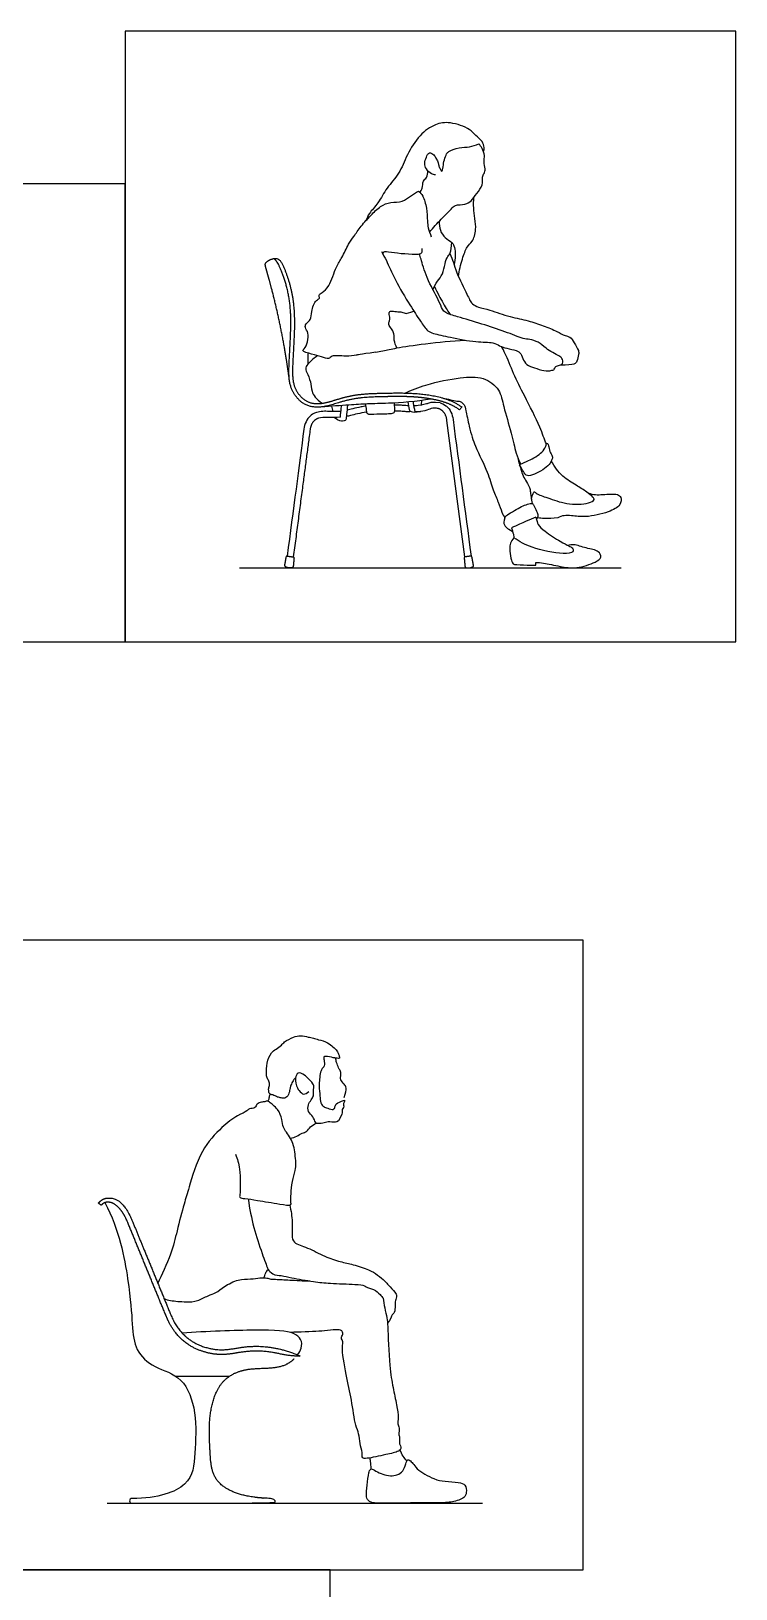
# Model space of a CAD drawing. Header units: millimetres. Extents: x 0 to 12.5, y -0.3 to 20.
# Drawn here: x 10.582 to 12.458, y 12.003 to 16.15 of the extents above; entities that cross this region are included whole.
import ezdxf

# ---------------------------------------------------------------- set-up
doc = ezdxf.new("R2010")
doc.units = ezdxf.units.MM
for name, color, linetype, true_color in [('AG-DIAGRAM', 7, 'Continuous', 0xfecc66), ('AG-FURNITURE', 7, 'Continuous', 0x66ccff), ('AG-PEOPLE', 7, 'Continuous', 0xfc6666), ('X-VPRT', 6, 'Continuous', 0xff00ff)]:
    doc.layers.add(name, color=color, linetype=linetype, true_color=true_color)

msp = doc.modelspace()

# ---------------------------------------------------------------- linework, layer by layer
at = {"layer": 'AG-DIAGRAM'}
for p, q in [((11.137, 14.7207), (12.153, 14.7207)), ((10.7845, 12.2314), (11.7835, 12.2314))]:
    msp.add_line(p, q, dxfattribs=at)
at = {"layer": 'AG-FURNITURE'}
for points in [[(11.7368, 14.7502), (11.689, 15.1134)], [(10.9664, 12.5695), (11.1106, 12.5695)], [(10.8506, 12.2314), (11.03, 12.2314)]]:
    msp.add_lwpolyline(points, dxfattribs=at)
for centre, radius, start, end in [((11.2593, 14.7265), 0.00211, 170.2627, 237.6656), ((11.2634, 14.7503), 0.00211, 82.5083, 170.2627), ((11.2777, 14.724), 0.00211, 287.0944, 354.7493), ((11.2799, 14.7481), 0.00211, 354.7493, 82.5083), ((11.7369, 14.7481), 0.00211, 97.4917, 185.2507), ((11.7392, 14.724), 0.00211, 185.2507, 252.9056), ((11.7534, 14.7503), 0.00211, 9.7373, 97.4917), ((11.7575, 14.7265), 0.00211, 302.3344, 9.7373), ((10.8506, 12.2377), 0.00635, 90, 270)]:
    msp.add_arc(centre, radius, start, end, dxfattribs=at)
for points, weights, knots in [([(11.2694, 15.2231), (11.2666, 15.2442), (11.2604, 15.2873), (11.2418, 15.3886), (11.2178, 15.4829), (11.2077, 15.517), (11.2045, 15.5308), (11.2102, 15.5369), (11.2216, 15.5436), (11.2335, 15.5454), (11.2384, 15.5436), (11.2419, 15.542), (11.2446, 15.5397), (11.2465, 15.5369), (11.2466, 15.5368), (11.2492, 15.5327), (11.2541, 15.5232), (11.2634, 15.5), (11.2719, 15.4721), (11.28, 15.4337), (11.2834, 15.3938), (11.2829, 15.3501), (11.2808, 15.3099), (11.279, 15.275), (11.2776, 15.2442), (11.2786, 15.2222), (11.282, 15.2067), (11.2875, 15.1933), (11.297, 15.1791), (11.3105, 15.1669), (11.3249, 15.1603), (11.3387, 15.1581), (11.3526, 15.1583), (11.3684, 15.1611), (11.3884, 15.1668), (11.414, 15.1748), (11.4463, 15.182), (11.4832, 15.1852), (11.5223, 15.1861), (11.5614, 15.1868), (11.5996, 15.186), (11.6362, 15.1824), (11.6688, 15.1761), (11.695, 15.1681), (11.7139, 15.1587), (11.7237, 15.1525), (11.728, 15.1497), (11.7287, 15.1493), (11.7292, 15.1485), (11.7227, 15.1418), (11.7121, 15.1488), (11.6872, 15.1633), (11.6126, 15.1779), (11.528, 15.1768), (11.4404, 15.1748), (11.3793, 15.153), (11.3423, 15.1465), (11.3034, 15.1549), (11.2676, 15.1993), (11.2682, 15.2624), (11.2737, 15.3426), (11.2748, 15.4412), (11.2449, 15.5252), (11.2334, 15.5403), (11.2288, 15.5445)], [1, 1, 1, 1, 1, 1, 1, 1, 1, 1, 1, 1, 1, 1, 1, 1, 1, 1, 1, 1, 1, 1, 1, 1, 1, 1, 1, 1, 1, 1, 1, 1, 1, 1, 1, 1, 1, 1, 1, 1, 1, 1, 1, 1, 1, 1, 1, 0.948800195996, 0.948800195996, 1, 1, 1, 1, 1, 1, 1, 1, 1, 1, 1, 1, 1, 1, 1, 1], [0, 0, 0, 0, 0.457596, 1.043097, 1.622976, 1.97418, 2.105156, 2.271757, 2.487393, 2.591436, 2.591436, 2.591436, 2.627177, 2.627177, 2.627177, 2.628472, 2.674423, 2.732783, 2.874155, 2.960953, 3.118736, 3.267155, 3.390946, 3.515134, 3.611541, 3.693768, 3.731994, 3.767069, 3.835779, 3.898336, 3.945097, 3.989764, 4.034964, 4.0821, 4.147112, 4.239998, 4.345155, 4.473006, 4.603233, 4.730766, 4.857557, 4.979118, 5.092066, 5.184345, 5.248556, 5.29857, 5.29857, 5.29857, 5.341936, 5.341936, 5.341936, 5.684543, 6.180233, 6.716902, 7.255209, 7.711958, 8.056278, 8.403447, 8.815609, 9.263155, 9.776651, 10.362451, 10.899744, 11.084925, 11.084925, 11.084925, 11.084925]), ([(11.2981, 12.6229), (11.2613, 12.6405), (11.1866, 12.6536), (11.1263, 12.6436), (11.0616, 12.6332), (10.9803, 12.6725), (10.9556, 12.7289), (10.9192, 12.8174), (10.8829, 12.906), (10.8502, 12.9858), (10.8267, 13.0396), (10.7808, 13.0482), (10.7696, 13.0386), (10.7625, 13.0314), (10.7615, 13.0306), (10.761, 13.0295), (10.7688, 13.0246), (10.7706, 13.0262), (10.7732, 13.0285), (10.7773, 13.0312), (10.7822, 13.0326), (10.7887, 13.0326), (10.7979, 13.0315), (10.8075, 13.025), (10.8156, 13.0181), (10.8272, 13.0045), (10.834, 12.9911), (10.8385, 12.9809), (10.8736, 12.8952), (10.9087, 12.8096), (10.9439, 12.7239), (10.9512, 12.7071), (10.9688, 12.6782), (11.0048, 12.6486), (11.0382, 12.6347), (11.0672, 12.628), (11.0918, 12.6265), (11.1148, 12.6287), (11.142, 12.6336), (11.1797, 12.638), (11.232, 12.6331), (11.2697, 12.6224), (11.2981, 12.6229)], [1, 1, 1, 1, 1, 1, 1, 1, 1, 1, 1, 1, 1, 1, 0.94782024231, 0.94782024231, 1, 1, 1, 1, 1, 1, 1, 1, 1, 1, 1, 1, 1, 1, 1, 1, 1, 1, 1, 1, 1, 1, 1, 1, 1, 1, 1], [-2.239176, -2.239176, -2.239176, -2.239176, -1.910362, -1.581548, -1.252734, -0.923919, -0.923919, -0.923919, 0.031358, 0.031358, 0.031358, 0.250382, 0.465567, 0.465567, 0.465567, 0.514802, 0.514802, 0.514802, 0.535426, 0.549553, 0.563352, 0.585303, 0.614637, 0.653984, 0.682865, 0.720874, 0.831884, 0.831884, 0.831884, 1.742869, 1.742869, 1.742869, 1.925848, 2.07566, 2.200846, 2.283931, 2.371274, 2.446165, 2.512988, 2.647035, 2.823281, 3.034277, 3.034277, 3.034277, 3.034277]), ([(11.03, 12.2314), (11.1068, 12.2314), (11.1666, 12.2314), (11.2309, 12.2332), (11.2321, 12.2344), (11.2328, 12.236), (11.2264, 12.2441), (11.1556, 12.2441), (11.0648, 12.2768), (11.0588, 12.3594), (11.0527, 12.4752), (11.0798, 12.5462), (11.1056, 12.5663), (11.1106, 12.5695), (11.1379, 12.5878), (11.197, 12.5908), (11.2514, 12.5923), (11.2765, 12.6101), (11.2826, 12.616)], [1, 1, 1, 1, 0.949253000628, 0.949253000628, 1, 1, 1, 1, 1, 1, 1, 1, 1, 1, 1, 1, 1], [0.654211, 0.654211, 0.654211, 0.654211, 1.259334, 1.259334, 1.259334, 1.308421, 1.308421, 1.308421, 1.695672, 2.083044, 2.470416, 2.857787, 2.944911, 2.944911, 2.944911, 3.276367, 3.607823, 3.741219, 3.741219, 3.741219, 3.741219])]:
    msp.add_rational_spline(points, weights, degree=3, knots=knots, dxfattribs=at)
for points, degree, knots in [([(11.3418, 15.1345), (11.3344, 15.1325), (11.3268, 15.1267), (11.3258, 15.1259), (11.3156, 15.1171), (11.31, 15.1042), (11.3082, 15.0901), (11.2956, 14.9945), (11.2797, 14.8734), (11.2637, 14.7524)], 3, [1.092736, 1.092736, 1.092736, 1.092736, 1.10315, 1.10315, 1.10315, 1.213889, 1.213889, 1.213889, 2.385201, 2.385201, 2.385201, 2.385201]), ([(11.3754, 15.1375), (11.3698, 15.1377), (11.3585, 15.1381), (11.3472, 15.1363), (11.3418, 15.1345)], 3, [0.9811746, 0.9811746, 0.9811746, 0.9811746, 1.0362598, 1.0927362, 1.0927362, 1.0927362, 1.0927362]), ([(11.6467, 15.1705), (11.6078, 15.1634), (11.5402, 15.1589), (11.4791, 15.1577), (11.4282, 15.1543), (11.3793, 15.1511), (11.3549, 15.1493)], 3, [0.014746, 0.014746, 0.014746, 0.014746, 0.736535, 1.194629, 1.602718, 2.093809, 2.093809, 2.093809, 2.093809]), ([(11.4068, 15.1379), (11.4026, 15.1375), (11.3922, 15.137), (11.3817, 15.1374), (11.3754, 15.1375)], 3, [0.8783531, 0.8783531, 0.8783531, 0.8783531, 0.9191034, 0.9811746, 0.9811746, 0.9811746, 0.9811746]), ([(11.3855, 15.1373), (11.3851, 15.1394), (11.3843, 15.1436), (11.3833, 15.1488), (11.3829, 15.1513)], 3, [1.5801727, 1.5801727, 1.5801727, 1.5801727, 1.6743398, 1.7535902, 1.7535902, 1.7535902, 1.7535902]), ([(11.4243, 15.154), (11.4235, 15.1458), (11.4217, 15.1301), (11.4209, 15.1175), (11.4187, 15.1127), (11.4108, 15.1111), (11.4036, 15.1108), (11.3889, 15.1212)], 3, [0, 0, 0, 0, 0.401945, 0.683596, 0.849794, 1.067811, 1.338573, 1.338573, 1.338573, 1.338573]), ([(11.4054, 15.1218), (11.406, 15.1299), (11.4072, 15.1428), (11.408, 15.1509), (11.4082, 15.153)], 3, [0, 0, 0, 0, 0.2832226, 0.3893813, 0.3893813, 0.3893813, 0.3893813]), ([(11.4757, 15.1358), (11.4574, 15.1326), (11.4373, 15.1276), (11.4246, 15.1248), (11.4213, 15.1241)], 3, [3.373726, 3.373726, 3.373726, 3.373726, 3.780918, 3.9452534, 3.9452534, 3.9452534, 3.9452534]), ([(11.4736, 15.1516), (11.4692, 15.151), (11.4573, 15.1489), (11.4405, 15.1449), (11.4281, 15.1419), (11.4229, 15.1408)], 3, [0.6542713, 0.6542713, 0.6542713, 0.6542713, 0.6988407, 0.7726941, 0.8244268, 0.8244268, 0.8244268, 0.8244268]), ([(11.5489, 15.16), (11.5489, 15.1551), (11.5489, 15.1438), (11.5494, 15.1333), (11.5428, 15.1311), (11.5285, 15.1305), (11.4948, 15.1295), (11.482, 15.1289), (11.4758, 15.1316), (11.4751, 15.1418), (11.4735, 15.1519), (11.473, 15.1571)], 3, [0.044293, 0.044293, 0.044293, 0.044293, 0.228366, 0.411786, 0.539875, 0.75843, 1.096659, 1.30128, 1.429911, 1.611768, 1.81324, 1.81324, 1.81324, 1.81324]), ([(11.5868, 15.1524), (11.5822, 15.1527), (11.5744, 15.1533), (11.5618, 15.1541), (11.5538, 15.1543), (11.5489, 15.1544)], 3, [0.282355, 0.282355, 0.282355, 0.282355, 0.3279382, 0.3589047, 0.4068485, 0.4068485, 0.4068485, 0.4068485]), ([(11.5899, 15.1363), (11.5854, 15.1365), (11.5731, 15.1372), (11.5669, 15.1379), (11.5539, 15.1383), (11.549, 15.1383)], 3, [2.3114456, 2.3114456, 2.3114456, 2.3114456, 2.4294086, 2.6613653, 2.7772508, 2.7772508, 2.7772508, 2.7772508]), ([(11.5848, 15.1625), (11.5861, 15.1557), (11.5889, 15.1427), (11.5902, 15.1341), (11.6189, 15.1368)], 3, [0.026388, 0.026388, 0.026388, 0.026388, 0.756638, 1.320388, 1.320388, 1.320388, 1.320388]), ([(11.6041, 15.1361), (11.6029, 15.1443), (11.6009, 15.1553), (11.5996, 15.1623), (11.5993, 15.1639)], 3, [0, 0, 0, 0, 0.2832226, 0.3696024, 0.3696024, 0.3696024, 0.3696024]), ([(11.6341, 15.1572), (11.6117, 15.1522), (11.6071, 15.1521), (11.6025, 15.1521), (11.6015, 15.1521)], 3, [0.1251471, 0.1251471, 0.1251471, 0.1251471, 0.2095188, 0.234272, 0.234272, 0.234272, 0.234272]), ([(11.6667, 15.1448), (11.6629, 15.1459), (11.6547, 15.1476), (11.6385, 15.1419), (11.6251, 15.1368), (11.6094, 15.1361), (11.6041, 15.1361)], 3, [1.3728692, 1.3728692, 1.3728692, 1.3728692, 1.5696967, 1.7986389, 2.0624452, 2.193197, 2.193197, 2.193197, 2.193197]), ([(11.6208, 15.1532), (11.621, 15.155), (11.6214, 15.1589), (11.6219, 15.1639), (11.6221, 15.1666)], 3, [1.5897042, 1.5897042, 1.5897042, 1.5897042, 1.6743398, 1.766054, 1.766054, 1.766054, 1.766054]), ([(11.6712, 15.1601), (11.6502, 15.162), (11.6434, 15.1607), (11.637, 15.1583), (11.6341, 15.1572)], 3, [0, 0, 0, 0, 0.0672463, 0.1251471, 0.1251471, 0.1251471, 0.1251471]), ([(11.6712, 15.1601), (11.6808, 15.1569), (11.6867, 15.1522), (11.6876, 15.1514), (11.6979, 15.1426), (11.7035, 15.1297), (11.7053, 15.1156), (11.7212, 14.9945), (11.7372, 14.8734), (11.7531, 14.7524)], 3, [1.621367, 1.621367, 1.621367, 1.621367, 1.631781, 1.631781, 1.631781, 1.74252, 1.74252, 1.74252, 2.913832, 2.913832, 2.913832, 2.913832]), ([(11.3468, 15.1193), (11.3277, 15.1125), (11.3245, 15.0879), (11.3039, 14.9318), (11.2801, 14.7502)], 2, [5.40414, 5.40414, 5.40414, 5.568083, 5.568083, 6.769951, 6.769951, 6.769951]), ([(10.7788, 13.0316), (10.8165, 12.9594), (10.8453, 12.8085), (10.8516, 12.7013), (10.8573, 12.6374), (10.9077, 12.5906), (10.9878, 12.571), (11.0243, 12.4752), (11.0182, 12.3594), (11.0122, 12.2768), (10.9214, 12.2441), (10.8506, 12.2441)], 3, [-3.486083, -3.486083, -3.486083, -3.486083, -3.098853, -2.711481, -2.32411, -1.936738, -1.549366, -1.161994, -0.774622, -0.387251, 0, 0, 0, 0]), ([(11.2915, 12.6259), (11.296, 12.632), (11.3082, 12.6551), (11.2922, 12.6893), (11.2043, 12.6939), (11.0485, 12.689), (10.9847, 12.6838)], 3, [2.504806, 2.504806, 2.504806, 2.504806, 2.630857, 2.962313, 3.293769, 3.611464, 3.611464, 3.611464, 3.611464])]:
    msp.add_open_spline(points, degree=degree, knots=knots, dxfattribs=at)
for points, degree in [([(11.689, 15.1134), (11.6858, 15.1379), (11.6667, 15.1448)], 2), ([(11.4054, 15.1218), (11.3825, 15.1198), (11.3613, 15.1241), (11.3468, 15.1193)], 3), ([(11.2572, 14.7268), (11.2593, 14.7387), (11.2613, 14.7506)], 2), ([(11.2783, 14.722), (11.2676, 14.7187), (11.2582, 14.7247)], 2), ([(11.2637, 14.7524), (11.2719, 14.7513), (11.2801, 14.7502)], 2), ([(11.282, 14.7479), (11.2809, 14.7359), (11.2798, 14.7238)], 2), ([(11.7348, 14.7479), (11.736, 14.7359), (11.7371, 14.7238)], 2), ([(11.7532, 14.7524), (11.7449, 14.7513), (11.7367, 14.7502)], 2), ([(11.7385, 14.722), (11.7492, 14.7187), (11.7586, 14.7247)], 2), ([(11.7596, 14.7268), (11.7576, 14.7387), (11.7555, 14.7506)], 2)]:
    msp.add_open_spline(points, degree=degree, dxfattribs=at)
at = {"layer": 'AG-PEOPLE'}
msp.add_line((11.9255, 14.7286), (11.9255, 14.7357), dxfattribs=at)
for points, knots in [([(11.7863, 15.8292), (11.7875, 15.8326), (11.7892, 15.8403), (11.7838, 15.8573), (11.7642, 15.8717), (11.7501, 15.891), (11.6973, 15.9093), (11.657, 15.9037), (11.6143, 15.8733), (11.5817, 15.8213), (11.5637, 15.7698), (11.5281, 15.7336), (11.5077, 15.6926), (11.4815, 15.6658), (11.4756, 15.6514), (11.4728, 15.6445)], [0, 0, 0, 0, 0.197658, 0.441064, 0.727786, 1.019602, 1.453065, 1.830998, 2.251918, 2.719155, 3.158302, 3.578415, 3.983662, 4.342901, 4.624045, 4.624045, 4.624045, 4.624045]), ([(11.6424, 15.615), (11.6526, 15.6266), (11.6723, 15.6486), (11.7, 15.6749), (11.7103, 15.6883), (11.7376, 15.687), (11.7545, 15.6974), (11.7675, 15.7176), (11.7866, 15.739), (11.7817, 15.7614), (11.7882, 15.7708), (11.7924, 15.7834), (11.786, 15.8022), (11.7907, 15.8186), (11.7833, 15.8375), (11.7771, 15.846), (11.7735, 15.8499)], [0, 0, 0, 0, 0.406537, 0.770396, 1.005231, 1.302612, 1.562692, 1.854784, 2.169099, 2.438586, 2.632493, 2.843529, 3.103199, 3.34697, 3.608128, 3.846577, 3.846577, 3.846577, 3.846577]), ([(11.6598, 15.8111), (11.666, 15.8005), (11.6661, 15.7911), (11.6704, 15.7854), (11.6753, 15.7715), (11.6794, 15.7909), (11.681, 15.8065), (11.6877, 15.8236), (11.6931, 15.8303), (11.7223, 15.8417), (11.7492, 15.8399), (11.7657, 15.8464), (11.7735, 15.8499)], [0, 0, 0, 0, 0.226401, 0.411954, 0.599052, 0.825498, 1.103636, 1.366691, 1.552293, 1.898861, 2.237738, 2.5602, 2.5602, 2.5602, 2.5602]), ([(11.6587, 15.7671), (11.6549, 15.7675), (11.6473, 15.769), (11.6326, 15.782), (11.6286, 15.798), (11.6335, 15.8133), (11.6407, 15.8294), (11.6554, 15.8205), (11.6587, 15.8145), (11.6598, 15.8111)], [0, 0, 0, 0, 0.199795, 0.456276, 0.692248, 0.935239, 1.157575, 1.372069, 1.567212, 1.567212, 1.567212, 1.567212]), ([(11.6167, 15.7207), (11.6194, 15.7241), (11.6253, 15.7309), (11.6237, 15.7516), (11.6368, 15.759), (11.6383, 15.7722), (11.6378, 15.7782)], [0, 0, 0, 0, 0.2145341, 0.4709237, 0.6876067, 0.9412097, 0.9412097, 0.9412097, 0.9412097]), ([(11.4991, 15.2948), (11.4544, 15.2888), (11.4466, 15.2863), (11.4199, 15.2827), (11.3821, 15.2888), (11.3753, 15.2745), (11.353, 15.2845), (11.3319, 15.2883), (11.3002, 15.2988), (11.3113, 15.304), (11.3188, 15.3232), (11.3217, 15.346), (11.3108, 15.3598), (11.3126, 15.3719), (11.329, 15.3814), (11.3266, 15.4036), (11.3386, 15.4342), (11.3518, 15.4375), (11.3465, 15.4478), (11.3591, 15.4544), (11.3778, 15.4713), (11.3931, 15.5233), (11.4096, 15.5457), (11.4266, 15.5834), (11.4413, 15.603), (11.4604, 15.6321), (11.4864, 15.6587), (11.5108, 15.6846), (11.5391, 15.6958), (11.5704, 15.6935), (11.592, 15.7114), (11.6064, 15.7194), (11.6134, 15.7239)], [0, 0, 0, 0, 0.218556, 0.574905, 0.978375, 1.199656, 1.498835, 1.84701, 2.186456, 2.349198, 2.655137, 2.976764, 3.245961, 3.460481, 3.729275, 4.041674, 4.419651, 4.631647, 4.815745, 5.040924, 5.379057, 5.866118, 6.23404, 6.654727, 6.991819, 7.382191, 7.796987, 8.195039, 8.559076, 8.925741, 9.272872, 9.607315, 9.607315, 9.607315, 9.607315]), ([(11.6134, 15.7239), (11.6176, 15.7199), (11.6263, 15.7112), (11.6358, 15.6784), (11.6366, 15.645), (11.6386, 15.6263), (11.6438, 15.61), (11.6473, 15.6024)], [0, 0, 0, 0, 0.247445, 0.593492, 0.93946, 1.198461, 1.496167, 1.496167, 1.496167, 1.496167]), ([(11.7194, 15.497), (11.7216, 15.5126), (11.7293, 15.5419), (11.741, 15.5758), (11.7577, 15.5895), (11.7699, 15.6224), (11.7579, 15.6784), (11.7601, 15.6975), (11.7607, 15.7072)], [0, 0, 0, 0, 0.409889, 0.759342, 1.025586, 1.368702, 1.816119, 2.137982, 2.137982, 2.137982, 2.137982]), ([(11.6683, 15.6435), (11.6678, 15.6355), (11.6701, 15.6191), (11.6825, 15.5985), (11.7032, 15.5888), (11.7096, 15.5741), (11.7121, 15.5517), (11.71, 15.536), (11.708, 15.5283)], [0, 0, 0, 0, 0.293105, 0.581855, 0.857954, 1.087879, 1.368199, 1.660576, 1.660576, 1.660576, 1.660576]), ([(11.5144, 15.5634), (11.5196, 15.5544), (11.5287, 15.5381), (11.5509, 15.4856), (11.5897, 15.4211), (11.6167, 15.3802), (11.6366, 15.3506), (11.6537, 15.3444), (11.7006, 15.3344), (11.7637, 15.321), (11.8109, 15.3228), (11.8286, 15.3117), (11.8484, 15.3048), (11.8731, 15.3009), (11.887, 15.292), (11.8917, 15.2734), (11.9051, 15.2573), (11.928, 15.252), (11.9524, 15.2434), (11.9648, 15.2465), (11.976, 15.2482), (11.9761, 15.2566), (11.9854, 15.2601), (11.9995, 15.2627), (11.9958, 15.2803), (11.9862, 15.2849), (11.9507, 15.3049), (11.9338, 15.3227), (11.9087, 15.3296), (11.8905, 15.3303), (11.8409, 15.3517), (11.7828, 15.3696), (11.7201, 15.3889), (11.6856, 15.3983), (11.6762, 15.4098), (11.6661, 15.4367), (11.634, 15.4909), (11.6202, 15.5418), (11.6173, 15.552), (11.6161, 15.5567)], [0, 0, 0, 0, 0.306236, 0.753837, 1.278332, 1.70377, 2.043417, 2.28619, 2.692986, 3.187238, 3.58831, 3.849901, 4.121658, 4.420001, 4.651824, 4.906018, 5.170139, 5.460322, 5.760557, 5.975051, 6.158783, 6.30894, 6.490681, 6.698537, 6.91611, 7.111985, 7.48695, 7.793218, 8.081992, 8.335779, 8.762381, 9.243098, 9.731509, 10.075546, 10.287818, 10.597637, 11.083294, 11.512188, 11.739743, 11.739743, 11.739743, 11.739743]), ([(11.5185, 15.5561), (11.5201, 15.5648), (11.5352, 15.5623), (11.5661, 15.5576), (11.6032, 15.5559), (11.6156, 15.5561), (11.6232, 15.559), (11.6239, 15.5673), (11.6229, 15.5707)], [0.003061, 0.003061, 0.003061, 0.003061, 0.316229, 0.748598, 1.203673, 1.461886, 1.65381, 1.897823, 1.897823, 1.897823, 1.897823]), ([(11.6517, 15.4614), (11.6552, 15.4691), (11.6623, 15.4847), (11.6795, 15.5021), (11.6825, 15.5302), (11.6906, 15.5508), (11.6991, 15.5583), (11.7009, 15.5759), (11.7017, 15.5873)], [0, 0, 0, 0, 0.327362, 0.643027, 0.987197, 1.285435, 1.505031, 1.806731, 1.806731, 1.806731, 1.806731]), ([(11.6965, 15.5574), (11.6999, 15.5496), (11.7071, 15.5329), (11.7141, 15.5056), (11.7421, 15.4501), (11.7542, 15.423), (11.7735, 15.4142), (11.8048, 15.4074), (11.857, 15.3881), (11.9046, 15.38), (11.9447, 15.3656), (11.9813, 15.3517), (12.0021, 15.3384), (12.0177, 15.3366), (12.0277, 15.3198), (12.0402, 15.3002), (12.0398, 15.2885), (12.0354, 15.2709), (12.0298, 15.2602), (11.9899, 15.2609)], [0, 0, 0, 0, 0.357386, 0.739078, 1.298045, 1.678861, 1.982548, 2.380364, 2.909646, 3.404855, 3.866689, 4.30984, 4.655799, 4.918894, 5.225075, 5.563401, 5.799755, 6.101435, 6.37927, 6.37927, 6.37927, 6.37927]), ([(11.6556, 15.4698), (11.6595, 15.4616), (11.6668, 15.4467), (11.6888, 15.4072), (11.6947, 15.3994), (11.6975, 15.3954)], [0, 0, 0, 0, 0.3102927, 0.703441, 0.9335371, 0.9335371, 0.9335371, 0.9335371]), ([(11.5558, 15.3065), (11.5526, 15.3129), (11.5475, 15.3263), (11.5488, 15.3436), (11.5441, 15.3552), (11.5338, 15.3652), (11.5342, 15.3765), (11.5393, 15.3846), (11.5328, 15.3984), (11.5387, 15.4064), (11.5552, 15.4023), (11.569, 15.4033), (11.5798, 15.396), (11.5873, 15.4007), (11.6012, 15.4039)], [0, 0, 0, 0, 0.30823, 0.580597, 0.812224, 1.058407, 1.269095, 1.468928, 1.715775, 1.893009, 2.156638, 2.408908, 2.634943, 2.848323, 2.848323, 2.848323, 2.848323]), ([(11.4991, 15.2948), (11.5111, 15.297), (11.5361, 15.3019), (11.5564, 15.3073), (11.637, 15.3191), (11.7021, 15.3251), (11.7374, 15.3272)], [0, 0, 0, 0, 0.361042, 0.635804, 1.158281, 1.772103, 1.772103, 1.772103, 1.772103]), ([(11.9538, 15.0515), (11.9478, 15.0632), (11.9371, 15.0989), (11.8952, 15.1793), (11.867, 15.2346), (11.8453, 15.2908), (11.8376, 15.3038), (11.834, 15.3101)], [9.051456, 9.051456, 9.051456, 9.051456, 9.452204, 10.026455, 10.519409, 10.973134, 11.254575, 11.254575, 11.254575, 11.254575]), ([(11.3448, 15.2858), (11.3362, 15.2805), (11.3222, 15.2668), (11.3111, 15.2544), (11.3156, 15.2404), (11.3276, 15.2162), (11.3271, 15.1893), (11.3408, 15.1705), (11.3568, 15.1592)], [0, 0, 0, 0, 0.341613, 0.580539, 0.803737, 1.123986, 1.420614, 1.786348, 1.786348, 1.786348, 1.786348]), ([(11.3198, 15.2638), (11.3196, 15.2701), (11.3195, 15.2828), (11.3198, 15.2893), (11.3199, 15.2925)], [0, 0, 0, 0, 0.2596071, 0.4454907, 0.4454907, 0.4454907, 0.4454907]), ([(11.5771, 15.1864), (11.5938, 15.1934), (11.6448, 15.2144), (11.7213, 15.2272), (11.7859, 15.2325), (11.8318, 15.1964), (11.8387, 15.1495), (11.8608, 15.0819), (11.871, 15.0289), (11.8804, 15.0076), (11.8844, 14.9985)], [3.559991, 3.559991, 3.559991, 3.559991, 3.925636, 4.509129, 4.972913, 5.397371, 5.803457, 6.308188, 6.735578, 7.030338, 7.030338, 7.030338, 7.030338]), ([(11.6825, 15.1717), (11.6862, 15.1711), (11.6974, 15.1689), (11.7104, 15.1647), (11.7247, 15.1652), (11.7308, 15.1589), (11.7365, 15.1535), (11.739, 15.1433), (11.7498, 15.0862), (11.7655, 15.0393), (11.7982, 14.977), (11.8097, 14.9306), (11.8262, 14.896), (11.8346, 14.8691), (11.8401, 14.8592), (11.8428, 14.8543)], [1.442468, 1.442468, 1.442468, 1.442468, 1.562677, 1.821108, 2.037014, 2.206557, 2.369854, 2.556793, 2.790155, 3.144724, 3.650277, 4.064575, 4.393414, 4.704426, 4.947843, 4.947843, 4.947843, 4.947843]), ([(11.882, 14.996), (11.8919, 15.0007), (11.906, 15.0055), (11.9431, 15.0267), (11.951, 15.0426), (11.9531, 15.0487), (11.9538, 15.0515), (11.9546, 15.052), (11.9575, 15.0543), (11.9607, 15.0417), (11.9624, 15.0275), (11.9728, 15.0158), (11.9662, 15.0062), (11.9594, 14.9896), (11.9184, 14.9671), (11.8988, 14.965), (11.8925, 14.9779), (11.8851, 14.989), (11.8822, 14.9953)], [-0.165721, -0.165721, -0.165721, -0.165721, 0.137997, 0.541017, 0.798457, 0.983812, 0.983812, 0.983812, 1.090206, 1.28974, 1.539613, 1.768928, 1.959015, 2.222181, 2.64891, 2.907595, 3.125136, 3.409868, 3.409868, 3.409868, 3.409868]), ([(11.8764, 15.0171), (11.8777, 15.0115), (11.8805, 15.0011), (11.8906, 14.9651), (11.9007, 14.9515), (11.9121, 14.9304), (11.9108, 14.919), (11.9157, 14.892)], [0, 0, 0, 0, 0.335164, 0.820094, 1.167887, 1.554015, 1.868707, 1.868707, 1.868707, 1.868707]), ([(11.914, 14.9039), (11.9145, 14.9081), (11.9169, 14.9151), (11.9204, 14.9265), (11.9275, 14.9169), (11.9599, 14.907), (12.0059, 14.8891), (12.063, 14.8898), (12.0834, 14.9015), (12.0773, 14.9106), (12.0605, 14.9241), (12.0318, 14.9413), (11.9951, 14.9631), (11.9746, 14.9909), (11.9666, 15.006)], [0, 0, 0, 0, 0.212218, 0.384035, 0.543368, 0.884022, 1.317752, 1.769655, 2.020095, 2.181356, 2.455209, 2.802867, 3.19227, 3.618429, 3.618429, 3.618429, 3.618429]), ([(11.8428, 14.8543), (11.8449, 14.8572), (11.8491, 14.8635), (11.8693, 14.8732), (11.887, 14.8853), (11.9029, 14.8901), (11.9162, 14.8938), (11.921, 14.8864), (11.9263, 14.8725), (11.9339, 14.8616), (11.9272, 14.8498)], [0, 0, 0, 0, 0.224088, 0.544677, 0.867619, 1.151281, 1.389036, 1.57083, 1.846447, 2.115334, 2.115334, 2.115334, 2.115334]), ([(12.0623, 14.9221), (12.068, 14.9196), (12.0796, 14.9141), (12.119, 14.9174), (12.1428, 14.918), (12.154, 14.9093), (12.1517, 14.8852), (12.1173, 14.8678), (12.0584, 14.8543), (12.0161, 14.8614), (11.9943, 14.8608), (11.9838, 14.854), (11.9719, 14.8526), (11.9479, 14.8521), (11.9368, 14.8533), (11.9313, 14.854)], [0, 0, 0, 0, 0.257044, 0.631148, 0.922022, 1.122524, 1.382624, 1.741892, 2.209082, 2.599124, 3.087631, 3.087631, 3.087631, 3.444977, 3.688386, 3.688386, 3.688386, 3.688386]), ([(11.8428, 14.8543), (11.8396, 14.8439), (11.8403, 14.8352), (11.8479, 14.8266), (11.8638, 14.8182)], [0, 0, 0, 0, 0.4278987, 0.9202332, 0.9202332, 0.9202332, 0.9202332]), ([(11.9252, 14.8556), (11.9168, 14.8522), (11.9001, 14.8453), (11.8753, 14.8342), (11.8612, 14.8275)], [0, 0, 0, 0, 0.3109346, 0.6909523, 0.6909523, 0.6909523, 0.6909523]), ([(11.9252, 14.8556), (11.9283, 14.8464), (11.9309, 14.8347), (11.9499, 14.8173), (11.9894, 14.7914), (12.0123, 14.7801), (12.0221, 14.7746), (12.0245, 14.7713), (12.0252, 14.7678), (12.0252, 14.761), (11.994, 14.7562), (11.9124, 14.7727), (11.8824, 14.7907), (11.8673, 14.8006)], [0, 0, 0, 0, 0.232184, 0.549445, 0.98561, 1.303862, 1.503455, 1.649906, 1.649906, 1.806968, 2.125321, 2.699352, 3.159922, 3.159922, 3.159922, 3.159922]), ([(11.8612, 14.8275), (11.8645, 14.8157), (11.8665, 14.8075), (11.8671, 14.8031), (11.8673, 14.8006)], [0, 0, 0, 0, 0.336709, 0.6159064, 0.6159064, 0.6159064, 0.6159064]), ([(11.8673, 14.8006), (11.8584, 14.7917), (11.8539, 14.7713), (11.8589, 14.7479), (11.8636, 14.7294), (11.8758, 14.7302), (11.9119, 14.7276), (11.9207, 14.7283), (11.9255, 14.7286)], [0, 0, 0, 0, 0.322801, 0.659593, 0.920939, 1.132839, 1.52542, 1.774131, 1.774131, 1.774131, 1.774131]), ([(11.9255, 14.7357), (11.9324, 14.7353), (11.9466, 14.7345), (11.9916, 14.724), (12.0332, 14.7181), (12.0822, 14.7341), (12.102, 14.748), (12.0929, 14.7682), (12.0593, 14.7727), (12.0276, 14.7846), (12.0157, 14.7821), (12.0102, 14.781)], [0, 0, 0, 0, 0.272541, 0.670719, 1.068172, 1.493849, 1.760001, 1.994406, 2.339212, 2.68664, 2.93071, 2.93071, 2.93071, 2.93071]), ([(11.2864, 13.3643), (11.2831, 13.3609), (11.2774, 13.3536), (11.2727, 13.3414), (11.2707, 13.3335), (11.2687, 13.3185), (11.2579, 13.3077), (11.2475, 13.3103), (11.238, 13.3119), (11.2259, 13.3189), (11.2169, 13.3195), (11.215, 13.3253), (11.2137, 13.3338), (11.2171, 13.3432), (11.2159, 13.3555), (11.2093, 13.3634), (11.2084, 13.3762), (11.2084, 13.4029), (11.2202, 13.4312), (11.2338, 13.4399), (11.2496, 13.4503), (11.2557, 13.4604), (11.2808, 13.4729), (11.2985, 13.4775), (11.3197, 13.4718), (11.3337, 13.4699), (11.347, 13.4647), (11.3723, 13.459), (11.3848, 13.4457), (11.3975, 13.4365), (11.4012, 13.4242), (11.4052, 13.4143), (11.3956, 13.4157), (11.3904, 13.4163), (11.3721, 13.4204), (11.3593, 13.4214), (11.3624, 13.4106), (11.3638, 13.3953), (11.3587, 13.3906), (11.3507, 13.3785), (11.3503, 13.3595), (11.3475, 13.3412), (11.3514, 13.3157), (11.352, 13.2972), (11.3603, 13.2856), (11.3715, 13.2832), (11.3876, 13.2769), (11.3915, 13.2868), (11.3929, 13.2971), (11.4163, 13.3045)], [-15.284082, -15.284082, -15.284082, -15.284082, -15.054137, -14.836998, -14.661547, -14.426617, -14.201247, -14.012576, -13.820914, -13.592358, -13.417477, -13.280503, -13.10326, -12.909388, -12.700441, -12.511278, -12.299262, -11.981151, -11.648378, -11.40316, -11.146395, -10.93498, -10.619453, -10.353285, -10.073216, -9.845388, -9.614499, -9.307054, -9.04602, -8.810274, -8.586861, -8.419535, -8.264047, -8.112086, -7.843825, -7.652536, -7.473263, -7.236134, -7.082005, -6.857021, -6.592066, -6.326738, -6.016805, -5.752926, -5.538361, -5.327468, -5.092448, -4.916407, -4.686738, -4.686738, -4.686738, -4.686738]), ([(11.4153, 13.3116), (11.4249, 13.3359), (11.4158, 13.3461), (11.4062, 13.358), (11.4046, 13.3648), (11.4081, 13.373), (11.4046, 13.3834), (11.4001, 13.3902), (11.3949, 13.4047), (11.3933, 13.4122), (11.3926, 13.4161)], [0, 0, 0, 0, 0.359892, 0.683398, 0.890224, 1.128642, 1.393175, 1.633279, 1.952588, 2.23751, 2.23751, 2.23751, 2.23751]), ([(11.3128, 13.3691), (11.3019, 13.3767), (11.2914, 13.3789), (11.2837, 13.3618), (11.289, 13.3359), (11.3009, 13.3238), (11.3092, 13.3171), (11.3218, 13.3274)], [-0.045849, -0.045849, -0.045849, -0.045849, 0.241872, 0.56453, 0.982525, 1.323047, 1.627965, 1.627965, 1.627965, 1.627965]), ([(11.4096, 13.2667), (11.4018, 13.2485), (11.3922, 13.2436), (11.372, 13.2479), (11.3597, 13.2425), (11.3432, 13.2412), (11.3383, 13.2451), (11.3333, 13.2616), (11.3179, 13.2724), (11.3189, 13.2923), (11.3272, 13.3048), (11.3352, 13.3151), (11.3324, 13.3296), (11.3356, 13.3384), (11.334, 13.3488), (11.3128, 13.3691)], [-3.680002, -3.680002, -3.680002, -3.680002, -3.39873, -3.067839, -2.786454, -2.494056, -2.320496, -2.020814, -1.702287, -1.388563, -1.097936, -0.834045, -0.559622, -0.327934, -0.045849, -0.045849, -0.045849, -0.045849]), ([(11.2181, 13.3202), (11.2172, 13.3175), (11.2154, 13.3127), (11.2139, 13.3029), (11.2122, 13.302), (11.2117, 13.3016)], [0, 0, 0, 0, 0.1676221, 0.3409619, 0.4276858, 0.4276858, 0.4276858, 0.4276858]), ([(11.1262, 13.1601), (11.131, 13.1472), (11.1398, 13.1242), (11.139, 13.0547), (11.136, 13.0433), (11.1539, 13.0428), (11.1861, 13.0371), (11.2398, 13.0287), (11.2757, 13.0221), (11.2728, 13.034), (11.2743, 13.0556), (11.2759, 13.0872), (11.2866, 13.1173), (11.2876, 13.1379), (11.2825, 13.1833), (11.2736, 13.2017), (11.2616, 13.2188), (11.2525, 13.2319), (11.25, 13.2538), (11.2415, 13.2804), (11.2166, 13.2981), (11.2121, 13.3026), (11.2036, 13.2995), (11.1952, 13.2995), (11.1819, 13.2953), (11.1805, 13.2816), (11.1616, 13.2829), (11.1574, 13.274), (11.1281, 13.2632), (11.0873, 13.2306), (11.0321, 13.1723), (11.0026, 13.0724), (10.9896, 13.0293), (10.9694, 12.954), (10.9575, 12.897), (10.9283, 12.8375), (10.9194, 12.817)], [0, 0, 0, 0, 0.367944, 0.837992, 1.000287, 1.208998, 1.543212, 1.986007, 2.294568, 2.445909, 2.712535, 3.041677, 3.358866, 3.625003, 4.006247, 4.271551, 4.526183, 4.752478, 5.016339, 5.323381, 5.631868, 5.765843, 5.925804, 6.097866, 6.29895, 6.488113, 6.711575, 6.877242, 7.180689, 7.595444, 8.114095, 8.689229, 9.084566, 9.574333, 10.03627, 10.548372, 10.548372, 10.548372, 10.548372]), ([(11.4163, 13.3045), (11.4165, 13.3032), (11.4163, 13.3003), (11.4138, 13.2978), (11.4132, 13.2932), (11.4141, 13.2908), (11.4148, 13.2843), (11.4092, 13.2799), (11.4101, 13.2737), (11.4096, 13.2691), (11.4096, 13.2667)], [-4.686738, -4.686738, -4.686738, -4.686738, -4.571636, -4.464838, -4.347649, -4.252901, -4.114704, -3.96957, -3.831956, -3.680002, -3.680002, -3.680002, -3.680002]), ([(11.2726, 13.2023), (11.2784, 13.2039), (11.2895, 13.2075), (11.3035, 13.2173), (11.3164, 13.2196), (11.3253, 13.2342), (11.3362, 13.2402), (11.3418, 13.2428)], [0, 0, 0, 0, 0.24161, 0.475779, 0.675638, 0.9043, 1.151374, 1.151374, 1.151374, 1.151374]), ([(11.16, 13.0414), (11.1636, 13.0159), (11.1735, 12.9652), (11.1949, 12.9015), (11.2113, 12.8575), (11.2126, 12.8538), (11.2257, 12.8383), (11.2494, 12.8379), (11.2764, 12.8308), (11.3355, 12.8208), (11.3774, 12.8161), (11.4411, 12.8148), (11.4695, 12.8117), (11.4734, 12.8059), (11.4953, 12.8016), (11.51, 12.7886), (11.5168, 12.7796), (11.519, 12.7773)], [0, 0, 0, 0, 0.50415, 0.991646, 1.361549, 1.475119, 1.714345, 1.987566, 2.293873, 2.730752, 3.118883, 3.580176, 3.869565, 4.006464, 4.267377, 4.535392, 4.718956, 4.718956, 4.718956, 4.718956]), ([(11.2707, 13.025), (11.2739, 13.0102), (11.2786, 12.981), (11.2756, 12.9457), (11.2798, 12.9219), (11.3206, 12.912), (11.3624, 12.8873), (11.405, 12.874), (11.4392, 12.867), (11.481, 12.8535), (11.5036, 12.8399), (11.5244, 12.8228), (11.533, 12.812), (11.5509, 12.7935), (11.5564, 12.7838), (11.5506, 12.7703), (11.5514, 12.7582), (11.5503, 12.7382), (11.5425, 12.7335), (11.539, 12.7219), (11.5308, 12.7102)], [0, 0, 0, 0, 0.405757, 0.763777, 1.031908, 1.402621, 1.832166, 2.230663, 2.591013, 2.985302, 3.301069, 3.603471, 3.836357, 4.137911, 4.332358, 4.548981, 4.768448, 5.026643, 5.202964, 5.44793, 5.44793, 5.44793, 5.44793]), ([(10.9361, 12.7762), (10.942, 12.7738), (10.954, 12.7697), (10.9952, 12.7669), (11.0248, 12.7678), (11.053, 12.7846), (11.0747, 12.7904), (11.0964, 12.8093), (11.133, 12.8283), (11.1655, 12.8269), (11.1898, 12.8321), (11.2041, 12.8299), (11.2055, 12.8455), (11.2106, 12.8509), (11.2131, 12.8537)], [11.281743, 11.281743, 11.281743, 11.281743, 11.512741, 11.8793, 12.197465, 12.517378, 12.785347, 13.089656, 13.454881, 13.783321, 14.068364, 14.259948, 14.462322, 14.655135, 14.655135, 14.655135, 14.655135]), ([(11.1985, 12.8313), (11.2031, 12.8317), (11.2126, 12.8307), (11.2171, 12.8277), (11.2351, 12.8276), (11.2716, 12.825), (11.3064, 12.8236), (11.3244, 12.8229)], [0, 0, 0, 0, 0.212196, 0.3434, 0.571532, 0.921994, 1.343142, 1.343142, 1.343142, 1.343142]), ([(11.519, 12.7773), (11.5202, 12.7686), (11.5227, 12.7518), (11.5302, 12.7232), (11.5314, 12.7007), (11.5356, 12.5957), (11.5446, 12.5417), (11.5549, 12.4947), (11.5605, 12.4597), (11.5569, 12.4427), (11.5639, 12.4317), (11.5593, 12.415), (11.564, 12.4071), (11.5612, 12.3918), (11.5657, 12.3841), (11.5676, 12.3762), (11.559, 12.3676), (11.5258, 12.3606), (11.4788, 12.3501), (11.4622, 12.3502), (11.4644, 12.3679), (11.4567, 12.3901), (11.4554, 12.4171), (11.4438, 12.4394), (11.4354, 12.5099), (11.4209, 12.5689), (11.4075, 12.6463), (11.414, 12.6605), (11.4056, 12.6712), (11.413, 12.6812), (11.4102, 12.6925), (11.3907, 12.6939), (11.3606, 12.6887), (11.3151, 12.6878), (11.2787, 12.6861), (11.2727, 12.6857)], [4.718956, 4.718956, 4.718956, 4.718956, 5.012799, 5.312459, 5.591293, 6.171163, 6.614782, 7.007158, 7.345888, 7.573804, 7.772094, 8.000226, 8.171655, 8.3896, 8.560635, 8.710941, 8.88802, 9.225601, 9.633812, 9.830208, 10.043882, 10.327473, 10.618039, 10.903121, 11.372956, 11.8518, 12.345529, 12.555685, 12.742267, 12.931793, 13.102311, 13.334227, 13.646764, 14.135311, 14.230437, 14.230437, 14.230437, 14.230437]), ([(11.5825, 12.3442), (11.5788, 12.3479), (11.572, 12.356), (11.5662, 12.3672), (11.564, 12.3731)], [0, 0, 0, 0, 0.227259, 0.475516, 0.475516, 0.475516, 0.475516]), ([(11.4874, 12.3231), (11.4825, 12.3198), (11.4801, 12.3107), (11.4769, 12.2796), (11.4728, 12.2493), (11.4814, 12.2323), (11.5187, 12.2307), (11.5805, 12.2324), (11.6649, 12.2317), (11.7009, 12.2334), (11.7362, 12.2436), (11.7417, 12.2594), (11.7396, 12.2821), (11.7183, 12.2875), (11.6827, 12.2897), (11.6547, 12.294), (11.6084, 12.3206), (11.5995, 12.3369), (11.5906, 12.3453), (11.5838, 12.3492), (11.5787, 12.3346), (11.5729, 12.316), (11.5558, 12.304), (11.5185, 12.3032), (11.4928, 12.3221), (11.4874, 12.3231)], [0, 0, 0, 0, 0.184818, 0.516722, 0.841097, 1.065724, 1.397539, 1.871915, 2.40592, 2.765663, 3.098021, 3.324283, 3.580335, 3.835942, 4.180812, 4.50343, 4.920159, 5.17115, 5.369941, 5.502873, 5.710289, 5.97061, 6.223135, 6.579555, 6.920396, 6.920396, 6.920396, 6.920396]), ([(11.4874, 12.3231), (11.4872, 12.3296), (11.4859, 12.3428), (11.4848, 12.3489), (11.4842, 12.352)], [0, 0, 0, 0, 0.2549077, 0.4297522, 0.4297522, 0.4297522, 0.4297522])]:
    msp.add_open_spline(points, degree=3, knots=knots, dxfattribs=at)
at = {"layer": 'X-VPRT'}
for points in [[(10.8322, 16.1496), (10.8322, 14.524), (12.4578, 14.524), (12.4578, 16.1496)], [(7.1746, 15.7432), (7.1746, 14.524), (10.8322, 14.524), (10.8322, 15.7432)], [(10.375, 13.7303), (10.375, 12.0539), (12.0514, 12.0539), (12.0514, 13.7303)], [(9.5495, 10.5239), (11.3783, 10.5239), (11.3783, 12.0539), (9.5495, 12.0539)]]:
    msp.add_lwpolyline(points, close=True, dxfattribs=at)

doc.saveas('drawing.dxf')
